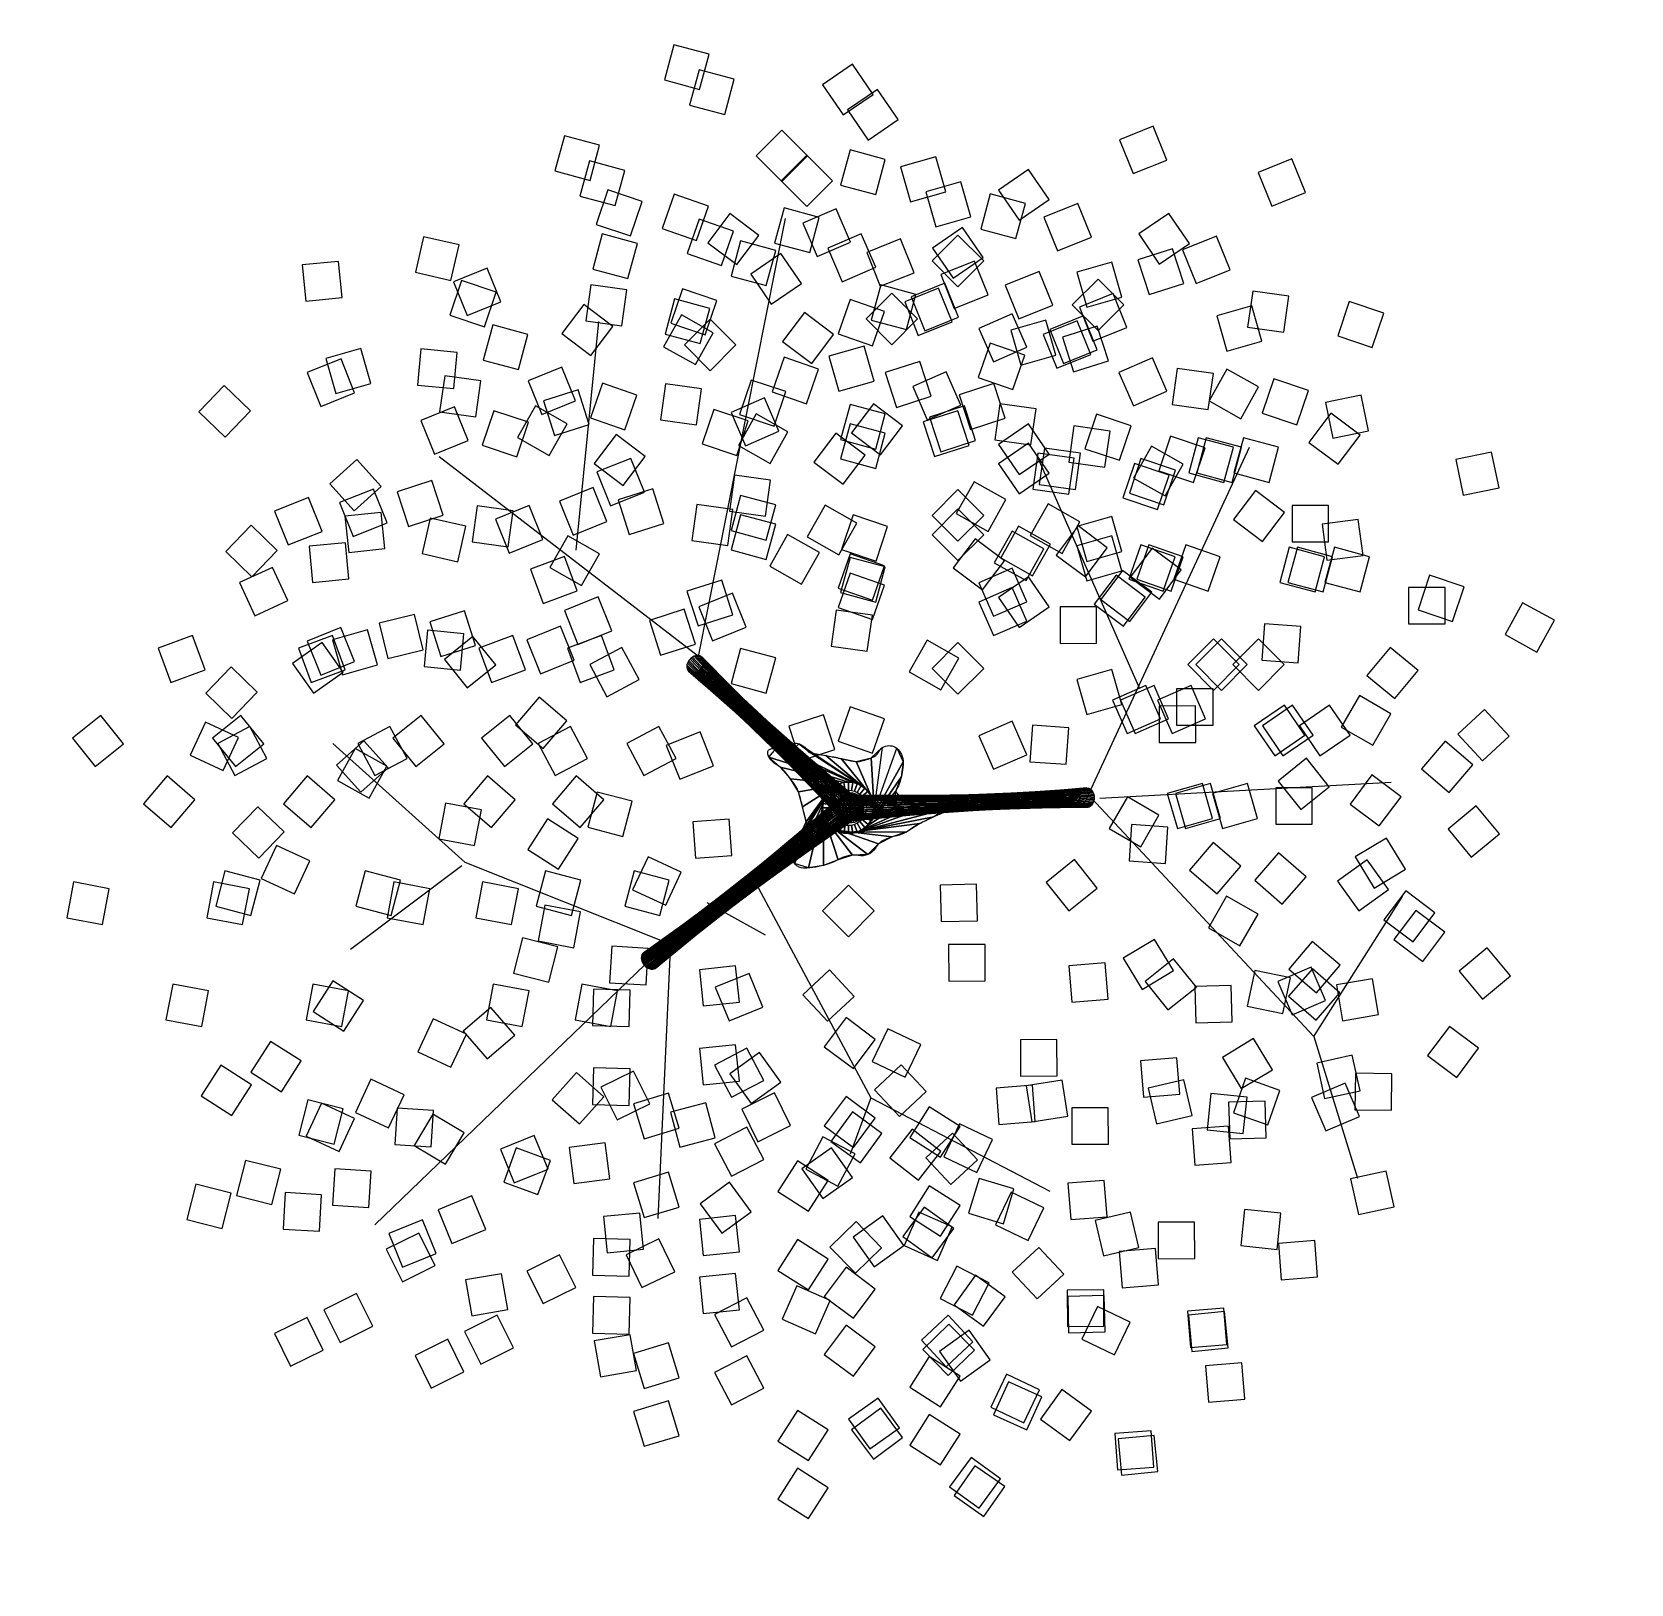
# Model space of a CAD drawing. Extents: x -0.161 to 0.154, y -0.153 to 0.153.
import ezdxf

# ---------------------------------------------------------------- set-up
doc = ezdxf.new("R2010")
doc.units = 0
doc.header["$MEASUREMENT"] = 0
doc.layers.get('0').update_dxf_attribs({"linetype": 'CONTINUOUS'})
doc.layers.add('L', color=3, linetype='CONTINUOUS')

# ---------------------------------------------------------------- blocks, each defined once
blk = doc.blocks.new('3DLF-S')
at = {"color": 92}
blk.add_3dface([(0, 0), (-4, -4, -4), (0, -8, -8), (4, -4, -4)], dxfattribs=at)
blk = doc.blocks.new('3DLFS-S')
at = {"color": 92}
for p, rotation in [((-7.25, 0.25, 10.5), 338.5232090204596), ((11.5, -2.25, 8.5), 25.76932762433872), ((-21.75, -8.25, -0.46), 330.9453959009229), ((28, -11.58, 2.5), 29.93151184050779), ((-11.25, -21.75), 349.3803447238449), ((11, -25.71, 1), 29.93151184050779)]:
    blk.add_blockref('3DLF-S', p, dxfattribs=dict(at, rotation=rotation))
blk.add_blockref('3DLF-S', (-1.75, -11.41, 4.75), dxfattribs=at)

msp = doc.modelspace()

# ---------------------------------------------------------------- linework, layer by layer
at = {"color": 10, "extrusion": (6.99446e-33, -1, -1.83772e-16)}
for p, q in [((-0.02953, 0.02984, 0.18097), (-0.01238, 0.11621, 0.22765)), ((-0.05366, 0.0508, 0.19939), (-0.04921, 0.09588, 0.24098)), ((-0.02953, 0.02984, 0.17875), (-0.08065, 0.06921, 0.21749)), ((0.04953, 0.0019, 0.1378), (0.107, 0.00508, 0.17685))]:
    msp.add_line(p, q, dxfattribs=at)
at = {"color": 10}
for p, q in [((0.05747, 0.02349, 0.15081), (0.03715, 0.06953, 0.15081)), ((0.04699, 0.0019, 0.13843), (0.07906, 0.07112, 0.18066)), ((-0.07556, -0.0108, 0.1524), (-0.1016, 0.0127, 0.16161)), ((0.04794, 0.0019, 0.13843), (0.09176, -0.04509, 0.18066)), ((-0.07621, -0.01142, 0.15367), (-0.09812, -0.02793, 0.18034)), ((-0.03599, -0.02655, 0.1251), (-0.07556, -0.0108, 0.1524)), ((-0.01873, -0.01397, 0.1016), (0.00445, -0.05715, 0.10795)), ((0.09176, -0.04509, 0.18066), (0.10922, -0.01746, 0.1959)), ((-0.03504, -0.02655, 0.1251), (-0.03759, -0.08096, 0.15367)), ((-0.09334, -0.08223, 0.19336), (-0.04001, -0.0308, 0.127)), ((0.09176, -0.04509, 0.18066), (0.10033, -0.07303, 0.19145)), ((0.00445, -0.05715, 0.10795), (0.00032, -0.06826, 0.12351)), ((0.00445, -0.05715, 0.10795), (0.03969, -0.07556, 0.10795))]:
    msp.add_line(p, q, dxfattribs=at)
at = {"color": 10, "extrusion": (1, 0, 0)}
msp.add_line((-0.01631, -0.02508, 0.12922), (-0.02786, -0.01873, 0.20955), dxfattribs=at)
at = {"color": 10}
msp.add_lwpolyline([(0.00952, 0.01175, -0.117832), (0.01047, 0.01052, -0.109862), (0.0108, 0.00889, -0.036437), (0.01062, 0.00702, -0.034184), (0.01016, 0.00508, -0.070317), (0.00951, 0.0037, 0.121404), (0.00921, 0.00286, 0.105675), (0.00926, 0.00235, 0.10563), (0.00952, 0.0019, 0.11787), (0.01021, 0.00144, 0.050289), (0.01206, 0.00095, 0.018663), (0.01376, 0.00075, 0.01497), (0.01588, 0.00064, 0.087147), (0.01733, 0.00086, -0.118281), (0.01842, 0.00095, -0.325615), (0.01927, 0.00011, -0.326103), (0.01873, -0.00095, -0.032273), (0.01772, -0.00139, 0.027106), (0.01651, -0.00191, 0.002318), (0.01401, -0.00314, 0.008478), (0.01333, -0.00349, 0.036344), (0.01261, -0.00396, -0.022039), (0.01143, -0.00476, -0.092744), (0.00954, -0.00549, 0.069203), (0.00698, -0.00635, 0.147866), (0.00532, -0.00792, -0.172152), (0.00381, -0.00921, -0.132721), (0.00195, -0.0094, 0.108842), (-0.00032, -0.00952, 0.053805), (-0.00197, -0.01018, -0.040641), (-0.00413, -0.01111, -0.081395), (-0.00882, -0.01188, -0.221332), (-0.01048, -0.01111, -0.079922), (-0.01099, -0.01026, -0.108313), (-0.01111, -0.00952, -0.048517), (-0.01098, -0.00867, -0.02389), (-0.01048, -0.00698, -0.137674), (-0.00882, -0.00464, 0.264867), (-0.00826, -0.00317, 0.017693), (-0.00841, -0.00231, 0.00755), (-0.00889, -0.00032, 0.004346), (-0.00954, 0.00216, 0.010497), (-0.00984, 0.00317, 0.070056), (-0.01035, 0.00422, 0.023562), (-0.01238, 0.00698, 0.090241), (-0.01422, 0.00856, -0.118501), (-0.01556, 0.00984, -0.08154), (-0.01588, 0.01059, -0.126697), (-0.01588, 0.01111, -0.215241), (-0.01554, 0.01153, -0.116434), (-0.0146, 0.01175, -0.22855), (-0.01367, 0.0113, 0.214017), (-0.0127, 0.0108, 0.07524), (-0.01175, 0.01089, 0.190759), (-0.01143, 0.01111, 0.274563), (-0.01141, 0.01156, -0.2385), (-0.01143, 0.01206, -0.087445), (-0.01114, 0.01248, -0.110244), (-0.0108, 0.0127, -0.136741), (-0.01026, 0.01274, -0.06456), (-0.00921, 0.01238, -0.144236), (-0.00815, 0.01141, 0.201708), (-0.0073, 0.0108, 0.026586), (-0.0059, 0.01054, -0.015616), (-0.00349, 0.01016, -0.012911), (-0.00101, 0.00962, 0.016293), (0.00095, 0.00921, 0.100723), (0.00262, 0.00925, 0.063874), (0.00508, 0.01016, 0.158892), (0.00606, 0.01116, -0.171356), (0.00698, 0.01206, -0.140353), (0.0083, 0.01227, -0.14068)], format="xyb", close=True, dxfattribs=at)
msp.add_circle((0, 0, 0.01778), 0.00508, dxfattribs=at)
at = {"color": 10, "extrusion": (0.668965, 4.71754e-17, 0.743294)}
msp.add_circle((0.00202, 0.05786, 0.13458), 0.00191, dxfattribs=at)
at = {"layer": 'L'}
msp.add_line((0.00032, 0, 0.08223), (-0.0379, -0.0315, 0.127), dxfattribs=at)

# ---------------------------------------------------------------- block references
at = {"color": 92, "xscale": 0.00127, "yscale": 0.00127, "zscale": 0.00127}
for p, rotation in [((-0.01535, 0.10901, 0.14319), 180), ((0.06579, 0.08782, 0.20733), 127.0355451173859), ((-0.01041, 0.10407, 0.17336), 180), ((-0.0377, 0.08212, 0.23146), 217.0355451173859), ((0.05092, 0.07258, 0.16034), 127.0355451173859), ((0.01937, 0.08827, 0.23146), 180), ((-0.08253, 0.07476, 0.15938), 241.10908773184), ((0.01597, 0.0656, 0.13176), 127.0355451173859), ((0.03056, 0.06124, 0.22003), 127.0355451173859), ((0.04699, 0.07961, 0.18542), 180), ((-0.06651, 0.06421, 0.18669), 217.0355451173859), ((-0.02298, 0.06261, 0.15716), 217.0355451173859), ((0.00635, 0.07684, 0.17431), 180), ((0.02346, 0.05588, 0.26702), 127.0355451173859), ((0.02473, 0.05684, 0.11208), 127.0355451173859), ((-0.02948, 0.07171, 0.2032), 180), ((-0.0094, 0.04461, 0.27464), 217.0355451173859), ((-0.06012, 0.03856, 0.2032), 217.0355451173859), ((-0.01679, 0.03883, 0.16224), 217.0355451173859), ((0.09834, 0.0345, 0.18479), 116.7371100578059), ((0.01937, 0.0381, 0.26416), 180), ((0.01937, 0.03429, 0.11493), 180), ((-0.08119, 0.01928, 0.11811), 241.10908773184), ((0.01068, 0.018, 0.26099), 217.0355451173859), ((0.05239, 0.03048, 0.26702), 90), ((0.05398, 0.03048, 0.11208), 90), ((0.06128, 0.03048, 0.22003), 90), ((0.08258, 0.01426, 0.12859), 105.1767250495332), ((-0.08569, 0.02214, 0.20225), 260.280514680602), ((-0.04088, 0.01608, 0.2032), 274.426310174705), ((0.01937, 0.00794, 0.26099), 180), ((0.03685, -0.00573, 0.2032), 105.1767250495332), ((-0.11422, 0.00052, 0.15494), 274.426310174705), ((-0.0866, 0.00052, 0.24543), 274.426310174705), ((-0.05104, 0.00052, 0.13621), 274.426310174705), ((-0.03358, 0.00052, 0.27496), 274.426310174705), ((0.05639, -0.02527, 0.19653), 105.1767250495332), ((0.072, -0.02677, 0.23019), 68.14117993214732), ((0.08566, -0.02472, 0.15526), 54.73338241883649), ((-0.02712, -0.01981, 0.27496), 311.4618552920909), ((0.07867, -0.04963, 0.17018), 68.14117993214732), ((0.00503, -0.02915, 0.24987), 19.52835435071045), ((-0.01354, -0.03423, 0.23114), 342.4928092333245), ((-0.06945, -0.05174, 0.24543), 311.4618552920909), ((-0.04465, -0.06543, 0.13589), 294.8881552746311), ((0.01918, -0.0479, 0.27051), 19.52835435071045), ((-0.08174, -0.06367, 0.19368), 311.4618552920909), ((-0.01354, -0.04979, 0.27051), 342.4928092333245), ((0.02083, -0.05924, 0.13938), 28.35728449507812), ((-0.0915, -0.06838, 0.15494), 311.4618552920909), ((0.02931, -0.06134, 0.19113), 19.52835435071045), ((-0.01905, -0.05984, 0.13938), 351.3217393776923), ((0.04633, -0.08389, 0.22035), 19.52835435071045), ((-0.01354, -0.08345, 0.19113), 342.4928092333245), ((-0.01354, -0.09488, 0.22035), 342.4928092333245), ((0.02842, -0.09726, 0.1905), 19.52835435071045), ((0.02855, -0.09882, 0.1524), 20.68147253157148)]:
    msp.add_blockref('3DLFS-S', p, dxfattribs=dict(at, rotation=rotation))
at = {"xscale": 0.00127, "yscale": 0.00127, "zscale": 0.00127}
for p, rotation in [((-0.02349, -0.00222, 0.2953), 319.1446237411043), ((0.0181, -0.01524, 0.2953), 46.3875157474432)]:
    msp.add_blockref('3DLF-S', p, dxfattribs=dict(at, rotation=rotation))
msp.add_blockref('3DLF-S', (0, -0.01524, 0.2953), dxfattribs=at)

# ---------------------------------------------------------------- meshes
at = {"color": 10}
mesh = msp.add_polymesh((2, 36), dxfattribs=dict(at, n_close=True))
for k, corner in enumerate([(-0.00138, 0.00131, 0.08033), (-0.00105, 0.0016, 0.08033), (-0.00067, 0.00184, 0.08033), (-0.00026, 0.002, 0.08033), (0.00017, 0.00209, 0.08033), (0.00062, 0.0021, 0.08033), (0.00105, 0.00203, 0.08033), (0.00147, 0.00189, 0.08033), (0.00186, 0.00168, 0.08033), (0.00221, 0.00141, 0.08033), (0.0025, 0.00107, 0.08033), (0.00273, 0.0007, 0.08033), (0.0029, 0.00028, 0.08033), (0.00298, -0.00015, 0.08033), (0.003, -0.00059, 0.08033), (0.00293, -0.00103, 0.08033), (0.00279, -0.00145, 0.08033), (0.00258, -0.00184, 0.08033), (0.0023, -0.00219, 0.08033), (0.00197, -0.00248, 0.08033), (0.00159, -0.00271, 0.08033), (0.00118, -0.00287, 0.08033), (0.00075, -0.00296, 0.08033), (0.00031, -0.00297, 0.08033), (-0.00013, -0.00291, 0.08033), (-0.00055, -0.00277, 0.08033), (-0.00094, -0.00256, 0.08033), (-0.00129, -0.00228, 0.08033), (-0.00158, -0.00195, 0.08033), (-0.00181, -0.00157, 0.08033), (-0.00197, -0.00116, 0.08033), (-0.00206, -0.00072, 0.08033), (-0.00207, -0.00028, 0.08033), (-0.00201, 0.00016, 0.08033), (-0.00187, 0.00058, 0.08033), (-0.00166, 0.00096, 0.08033), (-0.02888, 0.02975, 0.17907), (-0.02872, 0.02956, 0.17929), (-0.02861, 0.02933, 0.1795), (-0.02854, 0.02907, 0.1797), (-0.02852, 0.0288, 0.17988), (-0.02856, 0.02851, 0.18004), (-0.02864, 0.02821, 0.18017), (-0.02878, 0.02792, 0.18026), (-0.02895, 0.02765, 0.18032), (-0.02916, 0.02739, 0.18034), (-0.02941, 0.02717, 0.18032), (-0.02967, 0.02698, 0.18026), (-0.02996, 0.02683, 0.18017), (-0.03025, 0.02673, 0.18004), (-0.03053, 0.02668, 0.17988), (-0.03081, 0.02668, 0.1797), (-0.03107, 0.02673, 0.1795), (-0.0313, 0.02683, 0.17929), (-0.0315, 0.02698, 0.17907), (-0.03166, 0.02717, 0.17884), (-0.03177, 0.0274, 0.17863), (-0.03184, 0.02766, 0.17843), (-0.03185, 0.02793, 0.17825), (-0.03182, 0.02822, 0.17809), (-0.03173, 0.02852, 0.17796), (-0.0316, 0.02881, 0.17787), (-0.03143, 0.02908, 0.17781), (-0.03122, 0.02934, 0.17779), (-0.03097, 0.02956, 0.17781), (-0.03071, 0.02975, 0.17787), (-0.03042, 0.0299, 0.17796), (-0.03013, 0.03, 0.17809), (-0.02985, 0.03005, 0.17825), (-0.02957, 0.03005, 0.17843), (-0.02931, 0.03, 0.17863), (-0.02908, 0.0299, 0.17884)]):
    mesh.set_mesh_vertex(divmod(k, 36), corner)
mesh = msp.add_polymesh((2, 36), dxfattribs=dict(at, n_close=True))
for k, corner in enumerate([(0.00508, 0, 0.01778), (0.005, 0.00088, 0.01778), (0.00477, 0.00174, 0.01778), (0.0044, 0.00254, 0.01778), (0.00389, 0.00327, 0.01778), (0.00327, 0.00389, 0.01778), (0.00254, 0.0044, 0.01778), (0.00174, 0.00477, 0.01778), (0.00088, 0.005, 0.01778), (0, 0.00508, 0.01778), (-0.00088, 0.005, 0.01778), (-0.00174, 0.00477, 0.01778), (-0.00254, 0.0044, 0.01778), (-0.00327, 0.00389, 0.01778), (-0.00389, 0.00327, 0.01778), (-0.0044, 0.00254, 0.01778), (-0.00477, 0.00174, 0.01778), (-0.005, 0.00088, 0.01778), (-0.00508, 0, 0.01778), (-0.005, -0.00088, 0.01778), (-0.00477, -0.00174, 0.01778), (-0.0044, -0.00254, 0.01778), (-0.00389, -0.00327, 0.01778), (-0.00327, -0.00389, 0.01778), (-0.00254, -0.0044, 0.01778), (-0.00174, -0.00477, 0.01778), (-0.00088, -0.005, 0.01778), (0, -0.00508, 0.01778), (0.00088, -0.005, 0.01778), (0.00174, -0.00477, 0.01778), (0.00254, -0.0044, 0.01778), (0.00327, -0.00389, 0.01778), (0.00389, -0.00327, 0.01778), (0.0044, -0.00254, 0.01778), (0.00477, -0.00174, 0.01778), (0.005, -0.00088, 0.01778), (0.00668, 0.01189), (0.00449, 0.00988), (0.00156, 0.00915), (-0.00143, 0.00972), (-0.00442, 0.01032), (-0.00742, 0.01083), (-0.0098, 0.01262), (-0.0115, 0.01103), (-0.01421, 0.01168), (-0.01567, 0.01003), (-0.01343, 0.00802), (-0.01142, 0.00574), (-0.00984, 0.00316), (-0.00903, 0.00022), (-0.00833, -0.00274), (-0.00951, -0.00531), (-0.01082, -0.00804), (-0.01061, -0.01094), (-0.00788, -0.01185), (-0.00488, -0.01134), (-0.00205, -0.01023), (0.00083, -0.00934), (0.00384, -0.00919), (0.00596, -0.00708), (0.00865, -0.00571), (0.01151, -0.00472), (0.01409, -0.0031), (0.01682, -0.00176), (0.01927, -0.00019), (0.01698, 0.00076), (0.01395, 0.00073), (0.01094, 0.0012), (0.00929, 0.00325), (0.01043, 0.00606), (0.01079, 0.00908), (0.00952, 0.01175)]):
    mesh.set_mesh_vertex(divmod(k, 36), corner)
mesh = msp.add_polymesh((2, 36), dxfattribs=dict(at, n_close=True))
for k, corner in enumerate([(0.00508, 0, 0.01778), (0.005, 0.00088, 0.01778), (0.00477, 0.00174, 0.01778), (0.0044, 0.00254, 0.01778), (0.00389, 0.00327, 0.01778), (0.00327, 0.00389, 0.01778), (0.00254, 0.0044, 0.01778), (0.00174, 0.00477, 0.01778), (0.00088, 0.005, 0.01778), (0, 0.00508, 0.01778), (-0.00088, 0.005, 0.01778), (-0.00174, 0.00477, 0.01778), (-0.00254, 0.0044, 0.01778), (-0.00327, 0.00389, 0.01778), (-0.00389, 0.00327, 0.01778), (-0.0044, 0.00254, 0.01778), (-0.00477, 0.00174, 0.01778), (-0.005, 0.00088, 0.01778), (-0.00508, 0, 0.01778), (-0.005, -0.00088, 0.01778), (-0.00477, -0.00174, 0.01778), (-0.0044, -0.00254, 0.01778), (-0.00389, -0.00327, 0.01778), (-0.00327, -0.00389, 0.01778), (-0.00254, -0.0044, 0.01778), (-0.00174, -0.00477, 0.01778), (-0.00088, -0.005, 0.01778), (0, -0.00508, 0.01778), (0.00088, -0.005, 0.01778), (0.00174, -0.00477, 0.01778), (0.00254, -0.0044, 0.01778), (0.00327, -0.00389, 0.01778), (0.00389, -0.00327, 0.01778), (0.0044, -0.00254, 0.01778), (0.00477, -0.00174, 0.01778), (0.005, -0.00088, 0.01778), (0.00349, 0, 0.08319), (0.00344, 0.00061, 0.08319), (0.00328, 0.00119, 0.08319), (0.00302, 0.00175, 0.08319), (0.00268, 0.00224, 0.08319), (0.00224, 0.00268, 0.08319), (0.00175, 0.00302, 0.08319), (0.00119, 0.00328, 0.08319), (0.00061, 0.00344, 0.08319), (0, 0.00349, 0.08319), (-0.00061, 0.00344, 0.08319), (-0.00119, 0.00328, 0.08319), (-0.00175, 0.00302, 0.08319), (-0.00224, 0.00268, 0.08319), (-0.00268, 0.00224, 0.08319), (-0.00302, 0.00175, 0.08319), (-0.00328, 0.00119, 0.08319), (-0.00344, 0.00061, 0.08319), (-0.00349, 0, 0.08319), (-0.00344, -0.00061, 0.08319), (-0.00328, -0.00119, 0.08319), (-0.00302, -0.00175, 0.08319), (-0.00268, -0.00224, 0.08319), (-0.00224, -0.00268, 0.08319), (-0.00175, -0.00302, 0.08319), (-0.00119, -0.00328, 0.08319), (-0.00061, -0.00344, 0.08319), (0, -0.00349, 0.08319), (0.00061, -0.00344, 0.08319), (0.00119, -0.00328, 0.08319), (0.00175, -0.00302, 0.08319), (0.00224, -0.00268, 0.08319), (0.00268, -0.00224, 0.08319), (0.00302, -0.00175, 0.08319), (0.00328, -0.00119, 0.08319), (0.00344, -0.00061, 0.08319)]):
    mesh.set_mesh_vertex(divmod(k, 36), corner)
mesh = msp.add_polymesh((2, 36), dxfattribs=dict(at, n_close=True))
for k, corner in enumerate([(0.00286, 0, 0.08223), (0.00282, 0.00044, 0.08223), (0.0027, 0.00087, 0.08223), (0.00252, 0.00127, 0.08223), (0.00226, 0.00163, 0.08223), (0.00195, 0.00195, 0.08223), (0.00159, 0.0022, 0.08223), (0.00119, 0.00239, 0.08223), (0.00076, 0.0025, 0.08223), (0.00032, 0.00254, 0.08223), (-0.00012, 0.0025, 0.08223), (-0.00055, 0.00239, 0.08223), (-0.00095, 0.0022, 0.08223), (-0.00132, 0.00195, 0.08223), (-0.00163, 0.00163, 0.08223), (-0.00188, 0.00127, 0.08223), (-0.00207, 0.00087, 0.08223), (-0.00218, 0.00044, 0.08223), (-0.00222, 0, 0.08223), (-0.00218, -0.00044, 0.08223), (-0.00207, -0.00087, 0.08223), (-0.00188, -0.00127, 0.08223), (-0.00163, -0.00163, 0.08223), (-0.00132, -0.00195, 0.08223), (-0.00095, -0.0022, 0.08223), (-0.00055, -0.00239, 0.08223), (-0.00012, -0.0025, 0.08223), (0.00032, -0.00254, 0.08223), (0.00076, -0.0025, 0.08223), (0.00119, -0.00239, 0.08223), (0.00159, -0.0022, 0.08223), (0.00195, -0.00195, 0.08223), (0.00226, -0.00163, 0.08223), (0.00252, -0.00127, 0.08223), (0.0027, -0.00087, 0.08223), (0.00282, -0.00044, 0.08223), (0.04702, 0.00393, 0.13874), (0.04677, 0.0039, 0.13896), (0.04654, 0.00381, 0.13918), (0.04631, 0.00367, 0.13938), (0.04611, 0.00348, 0.13956), (0.04594, 0.00325, 0.13972), (0.04579, 0.00297, 0.13985), (0.04569, 0.00267, 0.13994), (0.04563, 0.00235, 0.14), (0.0456, 0.00202, 0.14002), (0.04563, 0.00169, 0.14), (0.04569, 0.00137, 0.13994), (0.04579, 0.00107, 0.13985), (0.04594, 0.0008, 0.13972), (0.04611, 0.00056, 0.13956), (0.04631, 0.00037, 0.13938), (0.04654, 0.00023, 0.13918), (0.04677, 0.00014, 0.13896), (0.04702, 0.00012, 0.13874), (0.04727, 0.00014, 0.13852), (0.0475, 0.00023, 0.13831), (0.04773, 0.00037, 0.13811), (0.04793, 0.00056, 0.13792), (0.04811, 0.0008, 0.13777), (0.04825, 0.00107, 0.13764), (0.04835, 0.00137, 0.13755), (0.04841, 0.00169, 0.13749), (0.04844, 0.00202, 0.13747), (0.04841, 0.00235, 0.13749), (0.04835, 0.00267, 0.13755), (0.04825, 0.00297, 0.13764), (0.04811, 0.00325, 0.13777), (0.04793, 0.00348, 0.13792), (0.04773, 0.00367, 0.13811), (0.0475, 0.00381, 0.13831), (0.04727, 0.0039, 0.13852)]):
    mesh.set_mesh_vertex(divmod(k, 36), corner)
mesh = msp.add_polymesh((2, 36), dxfattribs=dict(at, n_close=True))
for k, corner in enumerate([(-0.00142, -0.00127, 0.08033), (-0.00168, -0.00092, 0.08033), (-0.00188, -0.00052, 0.08033), (-0.00201, -0.0001, 0.08033), (-0.00207, 0.00034, 0.08033), (-0.00204, 0.00078, 0.08033), (-0.00194, 0.00121, 0.08033), (-0.00177, 0.00162, 0.08033), (-0.00153, 0.00199, 0.08033), (-0.00123, 0.00231, 0.08033), (-0.00087, 0.00258, 0.08033), (-0.00048, 0.00278, 0.08033), (-0.00005, 0.00291, 0.08033), (0.00039, 0.00296, 0.08033), (0.00083, 0.00294, 0.08033), (0.00126, 0.00284, 0.08033), (0.00167, 0.00267, 0.08033), (0.00204, 0.00242, 0.08033), (0.00236, 0.00212, 0.08033), (0.00263, 0.00177, 0.08033), (0.00283, 0.00137, 0.08033), (0.00296, 0.00095, 0.08033), (0.00301, 0.00051, 0.08033), (0.00299, 0.00007, 0.08033), (0.00289, -0.00036, 0.08033), (0.00271, -0.00077, 0.08033), (0.00247, -0.00114, 0.08033), (0.00217, -0.00147, 0.08033), (0.00182, -0.00173, 0.08033), (0.00142, -0.00193, 0.08033), (0.001, -0.00206, 0.08033), (0.00056, -0.00211, 0.08033), (0.00012, -0.00209, 0.08033), (-0.00032, -0.00199, 0.08033), (-0.00072, -0.00182, 0.08033), (-0.00109, -0.00158, 0.08033), (-0.04045, -0.02866, 0.127), (-0.04024, -0.02852, 0.12722), (-0.04001, -0.02843, 0.12743), (-0.03975, -0.02838, 0.12763), (-0.03947, -0.02839, 0.12781), (-0.03919, -0.02845, 0.12797), (-0.0389, -0.02855, 0.1281), (-0.03862, -0.02871, 0.12819), (-0.03836, -0.0289, 0.12825), (-0.03812, -0.02914, 0.12827), (-0.03792, -0.0294, 0.12825), (-0.03775, -0.02968, 0.12819), (-0.03763, -0.02997, 0.1281), (-0.03755, -0.03027, 0.12797), (-0.03752, -0.03056, 0.12781), (-0.03754, -0.03084, 0.12763), (-0.03762, -0.03109, 0.12743), (-0.03774, -0.03131, 0.12722), (-0.0379, -0.0315, 0.127), (-0.0381, -0.03164, 0.12677), (-0.03834, -0.03174, 0.12656), (-0.0386, -0.03178, 0.12636), (-0.03888, -0.03178, 0.12618), (-0.03916, -0.03172, 0.12602), (-0.03945, -0.03161, 0.12589), (-0.03973, -0.03146, 0.1258), (-0.03999, -0.03126, 0.12574), (-0.04023, -0.03103, 0.12572), (-0.04043, -0.03077, 0.12574), (-0.0406, -0.03049, 0.1258), (-0.04072, -0.03019, 0.12589), (-0.0408, -0.0299, 0.12602), (-0.04083, -0.0296, 0.12618), (-0.0408, -0.02933, 0.12636), (-0.04073, -0.02907, 0.12656), (-0.04061, -0.02885, 0.12677)]):
    mesh.set_mesh_vertex(divmod(k, 36), corner)

doc.saveas('drawing.dxf')
